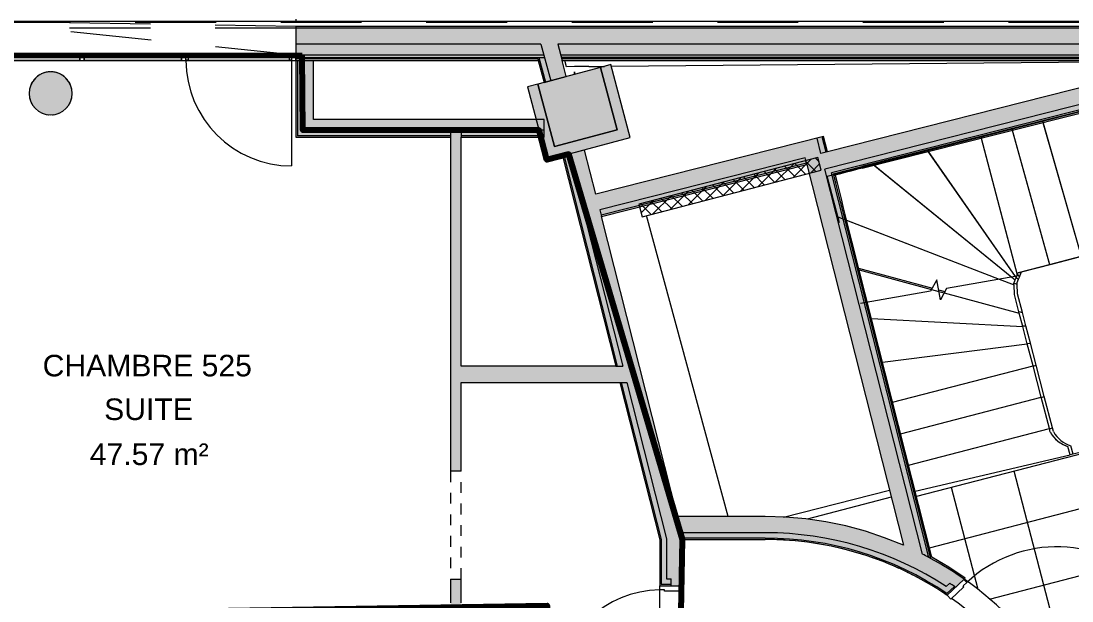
# Model space of a CAD drawing. Header units: metres. Extents: x -227.9 to -141.2, y 39.1 to 90.3.
# Drawn here: x -166.27 to -156.52, y 63.8 to 69.18 of the extents above; entities that cross this region are included whole.
import ezdxf

# ---------------------------------------------------------------- set-up
doc = ezdxf.new("R2010")
doc.units = ezdxf.units.M
doc.linetypes.add('JIS_02_0.7', pattern=[1.35, 0.75, -0.6])
doc.linetypes.add('Overhead', pattern=[0.003969, 0.002381, -0.001587])
for name, color, linetype, lineweight in [('A-AREA-IDEN', 7, 'Continuous', 9), ('A-DETL-GENF', 7, 'Continuous', 5), ('A-DETL-MEDM', 7, 'Continuous', 13), ('A-DOOR', 7, 'Continuous', 5), ('A-FLOR', 7, 'Continuous', 5), ('A-FLOR-PATT', 7, 'Continuous', 5), ('A-GLAZ-CURT', 7, 'Continuous', 5), ('A-GLAZ-CWMG', 7, 'Continuous', 5), ('A-ROOF', 7, 'Continuous', 5), ('A-WALL', 7, 'Continuous', 5), ('A-WALL-PATT', 7, 'Continuous', 13), ('I-WALL', 7, 'Continuous', 5), ('S-STRS', 7, 'Continuous', 5), ('S-STRS-MBND', 7, 'Overhead', 5)]:
    doc.layers.add(name, color=color, linetype=linetype, lineweight=lineweight)
for name, color, linetype, lineweight, true_color in [('A-DETL', 94, 'Continuous', 5, 0x00a600), ('A-DETL-MBND', 9, 'Continuous', 5, 0xc0c0c0), ('S-COLS', 8, 'Continuous', 9, 0x7f7f7f)]:
    doc.layers.add(name, color=color, linetype=linetype, lineweight=lineweight, true_color=true_color)
doc.layers.add('Chambre', color=40, linetype='Continuous')
doc.styles.add('Arial_1', font='arial.ttf', dxfattribs={"height": 0.2})

# ---------------------------------------------------------------- blocks, each defined once
blk = doc.blocks.new('Cast-In-Place Stair - Run_Internal_-1342432-MUC-LAG-PRO-PLA-ARC-TZN-N05-AG02H')
at = {"layer": 'A-DETL-MBND', "lineweight": 9}
for p, q in [((-223.0811, -357.2875), (-222.9554, -357.2548)), ((-223.0794, -357.2558), (-223.0811, -357.2875)), ((-222.9554, -357.2548), (-222.7835, -357.2101)), ((-222.9463, -357.221), (-222.9554, -357.2548)), ((-222.7835, -357.2101), (-222.6944, -357.2071)), ((-222.683, -357.1776), (-222.6944, -357.2071)), ((-222.6944, -357.2071), (-222.6796, -357.2066)), ((-222.6796, -357.2066), (-222.6481, -357.2188)), ((-222.6309, -357.1978), (-222.6481, -357.2188)), ((-222.6481, -357.2188), (-222.6287, -357.2264)), ((-222.6031, -357.2086), (-222.6287, -357.2264)), ((-222.6287, -357.2264), (-222.6019, -357.2368)), ((-222.5802, -357.2311), (-222.6019, -357.2368)), ((-222.6019, -357.2368), (-222.5778, -357.2461)), ((-222.5778, -357.2461), (-222.504, -357.5355)), ((-223.4538, -357.3536), (-223.4463, -357.3825)), ((-223.4463, -357.3825), (-223.2398, -357.3288)), ((-223.2436, -357.2987), (-223.2398, -357.3288)), ((-223.2398, -357.3288), (-223.0811, -357.2875)), ((-223.744, -357.4294), (-223.7367, -357.458)), ((-223.7367, -357.458), (-223.4463, -357.3825)), ((-224.0616, -357.5425), (-224.027, -357.5335)), ((-224.0343, -357.5051), (-224.027, -357.5335)), ((-224.027, -357.5335), (-223.7367, -357.458)), ((-222.5024, -357.535), (-222.504, -357.5355)), ((-222.504, -357.5355), (-222.4288, -357.8308)), ((-224.2698, -357.7256), (-224.1932, -357.7053)), ((-222.4268, -357.8302), (-222.4288, -357.8308)), ((-222.4288, -357.8308), (-222.3659, -358.0774)), ((-222.3636, -358.0768), (-222.3659, -358.0774)), ((-222.3659, -358.0774), (-222.2915, -358.3692)), ((-222.2889, -358.3686), (-222.2915, -358.3692)), ((-222.2915, -358.3692), (-222.2368, -358.5839))]:
    blk.add_line(p, q, dxfattribs=at)
blk.add_arc((-223.9174, -357.7936), 0.2896, 119.86745, 162.24417, dxfattribs=at)

msp = doc.modelspace()

# ---------------------------------------------------------------- hatches: boundary and pattern name
at = {"layer": 'A-WALL', "true_color": 0xaaaaaa}
for points in [[(-147.8926, 69.1108), (-147.8556, 69.1108), (-147.8556, 69.1258), (-163.7188, 69.1258), (-163.7188, 69.1108), (-149.5372, 69.1108)], [(-147.8926, 68.9608), (-147.8556, 68.9608), (-147.8556, 69.1108), (-163.7188, 69.1108), (-163.7188, 68.9608), (-154.8548, 68.9608), (-154.5913, 69.0275), (-154.5744, 68.9608), (-149.5372, 68.9608)]]:
    msp.add_hatch(color=253, dxfattribs=at).paths.add_polyline_path(points)
h = msp.add_hatch(color=253, dxfattribs=at)
h.paths.add_polyline_path([(-147.8556, 68.8608), (-147.8556, 68.9608), (-149.6808, 68.9608), (-149.6555, 68.8608), (-147.8926, 68.8608)])
h.paths.add_polyline_path([(-149.7586, 68.8608), (-149.7839, 68.9608), (-154.4197, 68.9608), (-154.3944, 68.8608), (-150.3594, 68.8608)])
h.paths.add_polyline_path([(-155.2496, 68.8608), (-154.8548, 68.9608), (-161.2913, 68.9608), (-161.2647, 68.8608), (-155.2931, 68.8608)])
h.paths.add_polyline_path([(-154.6007, 68.8608), (-154.5491, 68.8608), (-154.5545, 68.8821), (-154.603, 68.8699)])
h.paths.add_polyline_path([(-161.4199, 68.8608), (-161.4466, 68.9608), (-163.7188, 68.9608), (-163.7188, 68.8608), (-161.4603, 68.8608)])
h = msp.add_hatch(color=253, dxfattribs=at)
h.paths.add_polyline_path([(-147.8556, 68.8368), (-147.8556, 68.8608), (-149.6555, 68.8608), (-149.6494, 68.8368), (-147.8926, 68.8368)])
h.paths.add_polyline_path([(-150.3594, 68.8368), (-149.7525, 68.8368), (-149.7586, 68.8608), (-154.3944, 68.8608), (-154.3883, 68.8368), (-151.1817, 68.8368)])
h.paths.add_polyline_path([(-155.3443, 68.8368), (-155.2496, 68.8608), (-161.2647, 68.8608), (-161.2583, 68.8368), (-156.1154, 68.8368)])
h.paths.add_polyline_path([(-154.543, 68.8368), (-154.5491, 68.8608), (-154.6007, 68.8608), (-154.5946, 68.8368)])
h.paths.add_polyline_path([(-161.4603, 68.8368), (-161.4135, 68.8368), (-161.4199, 68.8608), (-163.7188, 68.8608), (-163.7188, 68.8368), (-161.4653, 68.8368)])
h = msp.add_hatch(color=253, dxfattribs=at)
h.paths.add_polyline_path([(-147.8556, 68.8238), (-147.8556, 68.8368), (-149.6494, 68.8368), (-149.6461, 68.8238), (-147.8926, 68.8238)])
h.paths.add_polyline_path([(-149.8142, 68.8238), (-149.8008, 68.8238), (-149.8041, 68.8368), (-154.3883, 68.8368), (-154.385, 68.8238), (-150.3594, 68.8238)])
h.paths.add_polyline_path([(-155.3956, 68.8238), (-155.3443, 68.8368), (-161.2583, 68.8368), (-161.2548, 68.8238), (-156.1154, 68.8238)])
h.paths.add_polyline_path([(-161.4752, 68.8238), (-161.4618, 68.8238), (-161.4653, 68.8368), (-163.7188, 68.8368), (-163.7188, 68.8238), (-161.8714, 68.8238)])
h = msp.add_hatch(color=253, dxfattribs=at)
h.paths.add_polyline_path([(-149.6428, 68.8108), (-147.8556, 68.8108), (-147.8556, 68.8238), (-149.6461, 68.8238)])
h.paths.add_polyline_path([(-150.3594, 68.8108), (-149.8109, 68.8108), (-149.8142, 68.8238), (-154.385, 68.8238), (-154.3817, 68.8108), (-151.1817, 68.8108)])
h.paths.add_polyline_path([(-156.4695, 68.8108), (-155.4469, 68.8108), (-155.3956, 68.8238), (-161.2548, 68.8238), (-161.2513, 68.8108), (-156.9377, 68.8108)])
h.paths.add_polyline_path([(-154.6325, 68.8108), (-154.6014, 68.8108), (-154.6033, 68.8182)])
h.paths.add_polyline_path([(-161.4718, 68.8108), (-161.4752, 68.8238), (-163.7188, 68.8238), (-163.7188, 68.8108), (-161.8714, 68.8108)])
at = {"layer": 'I-WALL', "true_color": 0xaaaaaa}
for points in [[(-158.8136, 67.8032), (-154.5545, 68.8821), (-154.5913, 69.0275), (-158.8505, 67.9486), (-158.8319, 67.8752)], [(-161.3564, 68.6225), (-161.2115, 68.6611), (-161.2913, 68.9608), (-161.4466, 68.9608), (-161.3715, 68.679)], [(-161.4173, 68.6063), (-161.4047, 68.6096), (-161.4618, 68.8238), (-161.4752, 68.8238), (-161.4366, 68.679)], [(-161.4047, 68.6096), (-161.3564, 68.6225), (-161.4135, 68.8368), (-161.4653, 68.8368), (-161.4232, 68.679)], [(-158.7529, 67.767), (-154.5907, 68.8214), (-154.603, 68.8699), (-158.7652, 67.8154)], [(-163.7058, 68.1122), (-163.7058, 68.8108), (-163.7188, 68.8108), (-163.7188, 68.1122)], [(-163.6558, 68.1622), (-163.6558, 68.8108), (-163.7058, 68.8108), (-163.7058, 68.1622)], [(-163.5558, 68.2622), (-163.5558, 68.8108), (-163.6558, 68.8108), (-163.6558, 68.2622)], [(-158.7371, 67.7576), (-154.6001, 68.8056), (-154.6014, 68.8108), (-154.6325, 68.8108), (-158.7403, 67.7702)], [(-158.4664, 67.8107), (-154.5964, 68.791), (-154.6001, 68.8056), (-158.4701, 67.8252)], [(-161.4173, 68.1622), (-161.4173, 68.2622), (-163.6558, 68.2622), (-163.6558, 68.1622), (-161.8714, 68.1622)], [(-160.9005, 67.4238), (-158.9946, 67.9066), (-159.0314, 68.052), (-160.9374, 67.5692)], [(-157.9087, 64.2309), (-158.886, 68.0889), (-159.0314, 68.052), (-158.0843, 64.3136), (-157.9959, 64.2736)], [(-160.2822, 64.3728), (-160.1325, 64.3924), (-161.0413, 67.9793), (-161.1867, 67.9425), (-160.423, 64.9283)], [(-160.8882, 67.3753), (-158.9823, 67.8581), (-158.9946, 67.9066), (-160.9005, 67.4238)], [(-160.885, 67.3627), (-158.9791, 67.8455), (-158.9823, 67.8581), (-160.8882, 67.3753)], [(-157.9778, 64.7602), (-157.9632, 64.7639), (-158.6255, 67.3781), (-158.64, 67.3744), (-158.0203, 64.9283)], [(-160.6499, 65.8238), (-160.6879, 65.9738), (-162.1855, 65.9738), (-162.1855, 65.8238), (-160.7015, 65.8238)], [(-157.8208, 64.2016), (-157.9632, 64.7639), (-157.9778, 64.7602), (-157.8387, 64.2113), (-157.8297, 64.2065)], [(-160.1417, 64.4288), (-159.3656, 64.4294), (-159.3656, 64.5788), (-160.1797, 64.5788)], [(-159.4046, 64.3788), (-159.3656, 64.3794), (-159.3656, 64.4288), (-160.1417, 64.4288), (-160.1322, 64.3915), (-160.1322, 64.3788)], [(-160.1322, 64.3658), (-159.3656, 64.3664), (-159.3656, 64.3788), (-160.1322, 64.3788)]]:
    msp.add_hatch(color=253, dxfattribs=at).paths.add_polyline_path(points)
h = msp.add_hatch(color=253, dxfattribs=at)
h.paths.add_polyline_path([(-162.1855, 68.1122), (-161.4173, 68.1122), (-161.4173, 68.1622), (-162.1855, 68.1622), (-162.1855, 68.1431)])
h.paths.add_polyline_path([(-162.2855, 68.1122), (-162.2855, 68.1622), (-163.7058, 68.1622), (-163.7058, 68.1122), (-162.6937, 68.1122)])
h = msp.add_hatch(color=253, dxfattribs=at)
h.paths.add_polyline_path([(-162.2855, 63.7035), (-162.1855, 63.7035), (-162.1855, 63.9995), (-162.2855, 63.9995), (-162.2855, 63.7535)])
h.paths.add_polyline_path([(-162.2855, 64.9995), (-162.1855, 64.9995), (-162.1855, 68.1622), (-162.2855, 68.1622), (-162.2855, 67.0715)])
h = msp.add_hatch(color=253, dxfattribs=at)
h.paths.add_polyline_path([(-162.1855, 68.0992), (-161.4173, 68.0992), (-161.4173, 68.1122), (-162.1855, 68.1122)])
h.paths.add_polyline_path([(-162.2855, 68.0992), (-162.2855, 68.1122), (-163.7188, 68.1122), (-163.7188, 68.0992), (-162.6937, 68.0992)])
h = msp.add_hatch(color=253, dxfattribs=at)
h.paths.add_polyline_path([(-157.8492, 64.1999), (-158.7652, 67.8154), (-158.8136, 67.8032), (-157.9087, 64.2309), (-157.8789, 64.2156)])
h.paths.add_polyline_path([(-158.8505, 67.9486), (-158.802, 67.9609), (-158.8375, 68.1011), (-158.886, 68.0889)])
h = msp.add_hatch(color=253, dxfattribs=at)
h.paths.add_polyline_path([(-157.8337, 64.1916), (-158.7403, 67.7702), (-158.7529, 67.767), (-157.8492, 64.1999), (-157.8415, 64.1958)])
h.paths.add_polyline_path([(-158.802, 67.9609), (-158.7894, 67.964), (-158.8249, 68.1043), (-158.8375, 68.1011)])
h = msp.add_hatch(color=253, dxfattribs=at)
h.paths.add_polyline_path([(-160.3452, 64.3649), (-160.3322, 64.3665), (-160.7015, 65.8238), (-160.7149, 65.8238), (-160.488, 64.9283)])
h.paths.add_polyline_path([(-160.7395, 65.9738), (-161.2352, 67.9302), (-161.2478, 67.927), (-160.7529, 65.9738)])
h = msp.add_hatch(color=253, dxfattribs=at)
h.paths.add_polyline_path([(-160.3322, 64.3665), (-160.2822, 64.3728), (-160.6499, 65.8238), (-160.7015, 65.8238), (-160.4746, 64.9283)])
h.paths.add_polyline_path([(-160.7395, 65.9738), (-160.6879, 65.9738), (-161.1867, 67.9425), (-161.2352, 67.9302), (-161.0176, 67.0715)])
h = msp.add_hatch(color=253, dxfattribs=at)
h.paths.add_polyline_path([(-156.6084, 62.704), (-156.6451, 62.8487), (-156.5288, 62.8782), (-156.5778, 62.9666), (-156.63, 63.0529), (-156.7086, 62.9787), (-156.6757, 62.9232), (-156.7082, 62.8925), (-156.6495, 62.785)])
h.paths.add_polyline_path([(-157.6009, 63.9241), (-157.5217, 63.9988), (-157.675, 64.0997), (-157.8492, 64.1999), (-157.9087, 64.2309), (-157.9959, 64.2736), (-158.0843, 64.3136), (-158.2591, 64.3835), (-158.4377, 64.443), (-158.6195, 64.4919), (-158.8038, 64.5302), (-158.99, 64.5575), (-159.1775, 64.574), (-159.3657, 64.5788), (-159.3656, 64.4294), (-159.1684, 64.4231), (-158.9719, 64.4042), (-158.7772, 64.3727), (-158.5823, 64.3279), (-158.3957, 64.2723), (-158.2106, 64.2039), (-158.0303, 64.1238), (-157.8555, 64.0322), (-157.687, 63.9295), (-157.6544, 63.9602), (-157.6064, 63.9279)])
h = msp.add_hatch(color=253, dxfattribs=at)
h.paths.add_polyline_path([(-160.3322, 62.6969), (-160.3322, 62.9252), (-160.2387, 62.9252), (-160.2387, 62.9382), (-160.3452, 62.9382), (-160.3452, 62.698), (-160.3387, 62.6975)])
h.paths.add_polyline_path([(-160.2387, 63.9382), (-160.2387, 63.9512), (-160.3322, 63.9512), (-160.3322, 64.3665), (-160.3452, 64.3649), (-160.3452, 63.9382), (-160.3014, 63.9382)])
h = msp.add_hatch(color=253, dxfattribs=at)
h.paths.add_polyline_path([(-160.2822, 62.692), (-160.2822, 62.8752), (-160.2387, 62.8752), (-160.2387, 62.9252), (-160.3322, 62.9252), (-160.3322, 62.6969), (-160.3072, 62.6946)])
h.paths.add_polyline_path([(-160.3322, 63.9512), (-160.2387, 63.9512), (-160.2387, 64.0012), (-160.2822, 64.0012), (-160.2822, 64.3728), (-160.3322, 64.3665)])
h = msp.add_hatch(color=253, dxfattribs=at)
h.paths.add_polyline_path([(-160.1322, 62.6711), (-160.1322, 62.9382), (-160.2387, 62.9382), (-160.2387, 62.8752), (-160.2822, 62.8752), (-160.2822, 62.692), (-160.2268, 62.6853), (-160.1385, 62.6721), (-160.1354, 62.6716)])
h.paths.add_polyline_path([(-160.2387, 63.9382), (-160.1322, 63.9382), (-160.1322, 64.3915), (-160.2822, 64.3728), (-160.2822, 64.0012), (-160.2387, 64.0012), (-160.2387, 63.9512)])
h = msp.add_hatch(color=253, dxfattribs=at)
h.paths.add_polyline_path([(-156.5259, 62.3781), (-156.6084, 62.704), (-156.6567, 62.7991), (-156.7082, 62.8925), (-156.6757, 62.9232), (-156.7017, 62.9673), (-156.7714, 62.9016), (-156.6784, 62.7324), (-156.5965, 62.5577), (-156.5266, 62.3799)])
h.paths.add_polyline_path([(-157.6815, 63.8659), (-157.6119, 63.9316), (-157.6544, 63.9602), (-157.687, 63.9295), (-157.8555, 64.0322), (-158.032, 64.1245), (-158.2106, 64.2039), (-158.3957, 64.2723), (-158.5848, 64.3286), (-158.7772, 64.3727), (-158.9719, 64.4042), (-159.1684, 64.4231), (-159.3656, 64.4288), (-159.3656, 64.3794), (-159.187, 64.3742), (-158.9934, 64.3561), (-158.8324, 64.3321), (-158.6575, 64.2954), (-158.4852, 64.2484), (-158.3159, 64.1912), (-158.1504, 64.1242), (-157.9891, 64.0474), (-157.8326, 63.9612), (-157.76, 63.9154)])
h = msp.add_hatch(color=253, dxfattribs=at)
h.paths.add_polyline_path([(-156.4681, 62.1501), (-156.5266, 62.3799), (-156.5965, 62.5577), (-156.6784, 62.7324), (-156.7714, 62.9016), (-156.7017, 62.9673), (-156.7086, 62.9787), (-156.7879, 62.9039), (-156.7076, 62.7606), (-156.6353, 62.6131), (-156.5711, 62.4619), (-156.5153, 62.3074), (-156.4979, 62.2492)])
h.paths.add_polyline_path([(-157.6802, 63.8493), (-157.6009, 63.9241), (-157.6119, 63.9316), (-157.6815, 63.8659), (-157.8326, 63.9612), (-157.9891, 64.0474), (-158.1513, 64.1245), (-158.3159, 64.1912), (-158.4852, 64.2484), (-158.6575, 64.2954), (-158.8324, 64.3321), (-159.0091, 64.3584), (-159.187, 64.3742), (-159.3656, 64.3788), (-159.3656, 64.3664), (-159.1867, 64.3611), (-158.9934, 64.343), (-158.8316, 64.3188), (-158.6566, 64.2818), (-158.484, 64.2344), (-158.3146, 64.1769), (-158.149, 64.1093), (-157.9876, 64.032), (-157.8312, 63.9453), (-157.6917, 63.8566)])
h = msp.add_hatch(color=253, dxfattribs=at)
h.paths.add_polyline_path([(-156.5288, 62.8782), (-156.5139, 62.882), (-156.5266, 62.9053), (-156.5685, 62.9805), (-156.6183, 63.0639), (-156.6292, 63.0529), (-156.5778, 62.9666)])
h.paths.add_polyline_path([(-157.5217, 63.9988), (-157.5106, 64.0093), (-157.663, 64.1099), (-157.8387, 64.2113), (-157.8337, 64.1916), (-157.675, 64.0997)])
at = {"layer": 'S-COLS', "lineweight": 5, "true_color": 0x808080}
for points in [[(-161.3907, 67.8889), (-160.6177, 68.0949), (-160.7979, 68.7713), (-160.8946, 68.7456), (-160.74, 68.1658), (-161.3198, 68.0113), (-161.4743, 68.5911), (-161.571, 68.5653), (-161.4584, 68.1431)], [(-161.3198, 68.0113), (-160.74, 68.1658), (-160.8946, 68.7456), (-161.4743, 68.5911), (-161.3549, 68.1431)], [(-165.9941, 68.3045), (-165.9463, 68.3104), (-165.9012, 68.3275), (-165.8615, 68.3548), (-165.8295, 68.3909), (-165.8071, 68.4336), (-165.7956, 68.4804), (-165.7956, 68.5287), (-165.8071, 68.5755), (-165.8295, 68.6182), (-165.8615, 68.6542), (-165.9012, 68.6816), (-165.9463, 68.6987), (-165.9941, 68.7045), (-166.042, 68.6987), (-166.091, 68.679), (-166.1268, 68.6542), (-166.1587, 68.6182), (-166.1811, 68.5755), (-166.1927, 68.5287), (-166.1927, 68.4804), (-166.1811, 68.4336), (-166.1587, 68.3909), (-166.1268, 68.3548), (-166.0871, 68.3275), (-166.042, 68.3104)]]:
    msp.add_hatch(color=8, dxfattribs=at).paths.add_polyline_path(points)

# ---------------------------------------------------------------- linework, layer by layer
at = {"layer": 'A-DETL', "color": 7, "linetype": 'JIS_02_0.7'}
for p, q in [((-150.96, 69.1608), (-166.7695, 69.1608)), ((-163.7188, 69.1108), (-166.7691, 69.1108))]:
    msp.add_line(p, q, dxfattribs=at)
at = {"layer": 'A-DETL-GENF', "linetype": 'Overhead'}
for p, q in [((-162.2855, 64.9995), (-162.2855, 63.9995)), ((-162.1855, 63.9995), (-162.1855, 64.9995))]:
    msp.add_line(p, q, dxfattribs=at)
at = {"layer": 'A-DETL-MBND'}
for p, q in [((-163.7188, 69.1938), (-163.7188, 69.1759)), ((-159.1981, 64.5745), (-158.2136, 64.8239))]:
    msp.add_line(p, q, dxfattribs=at)
at = {"layer": 'A-DETL-MBND', "lineweight": 9}
for p, q in [((-161.0035, 68.7539), (-161.1352, 68.7527)), ((-161.0035, 68.7539), (-160.858, 68.7553)), ((-160.7938, 68.756), (-155.4618, 68.807)), ((-161.1348, 68.7049), (-161.1346, 68.6816)), ((-161.1346, 68.6816), (-161.1348, 68.7049))]:
    msp.add_line(p, q, dxfattribs=at)
for start, end in [(40.14593, 45.47317), (23.66876, 32.1478), (10.54448, 15.75443), (345.24056, 348.75364), (357.89129, 2.56708)]:
    msp.add_arc((-165.9941, 68.5045), 0.2, start, end, dxfattribs=at)
at = {"layer": 'A-DETL-MEDM'}
for p, q in [((-162.1855, 64.9995), (-162.2855, 64.9995)), ((-162.2855, 63.9995), (-162.1855, 63.9995))]:
    msp.add_line(p, q, dxfattribs=at)
at = {"layer": 'A-DOOR', "color": 9, "lineweight": 9, "true_color": 0xc0c0c0}
for p, q in [((-164.739, 68.852), (-164.719, 68.852)), ((-164.739, 68.812), (-164.739, 68.852)), ((-164.719, 68.852), (-164.719, 68.812)), ((-163.7788, 68.852), (-163.7588, 68.852)), ((-163.7788, 68.812), (-163.7788, 68.852)), ((-163.7588, 68.852), (-163.7588, 68.812)), ((-164.719, 68.812), (-164.739, 68.812)), ((-163.7588, 68.812), (-163.7788, 68.812))]:
    msp.add_line(p, q, dxfattribs=at)
at = {"layer": 'A-DOOR', "color": 9, "true_color": 0xc0c0c0}
for p, q in [((-163.7788, 68.852), (-164.719, 68.852)), ((-164.719, 68.812), (-163.7788, 68.812)), ((-157.5253, 63.9955), (-157.6802, 63.8493)), ((-157.5297, 63.9363), (-157.4978, 63.9664)), ((-157.4978, 63.9664), (-157.5253, 63.9955)), ((-160.3452, 63.8982), (-160.3452, 63.9382)), ((-160.3452, 63.9382), (-160.1322, 63.9382)), ((-160.3014, 63.8982), (-160.3452, 63.8982)), ((-160.3014, 63.8882), (-160.3014, 63.8982)), ((-160.1322, 63.8882), (-160.3014, 63.8882)), ((-160.1322, 63.9382), (-160.1322, 63.8882)), ((-157.6802, 63.8493), (-157.6458, 63.8129)), ((-157.6458, 63.8129), (-157.5228, 63.929)), ((-157.5228, 63.929), (-157.5297, 63.9363))]:
    msp.add_line(p, q, dxfattribs=at)
at = {"layer": 'A-DOOR'}
msp.add_line((-163.7588, 68.812), (-163.7588, 67.8319), dxfattribs=at)
for centre, radius, start, end in [((-163.7588, 68.812), 0.9802, 180, 270), ((-156.6604, 63.0792), 1.22, 43.34378, 133.34378), ((-160.3452, 62.9782), 0.92, 90, 180)]:
    msp.add_arc(centre, radius, start, end, dxfattribs=at)
at = {"layer": 'A-FLOR', "lineweight": 9}
for p, q in [((-164.743, 68.8108), (-163.7548, 68.8108)), ((-163.7228, 68.8108), (-163.7188, 68.8108)), ((-161.2095, 68.752), (-161.2247, 68.8108)), ((-161.1352, 68.7527), (-161.2095, 68.752)), ((-159.7112, 64.5788), (-160.4689, 67.3712)), ((-155.8342, 65.3177), (-156.5384, 65.1521)), ((-158.1972, 64.7591), (-158.9783, 64.5558))]:
    msp.add_line(p, q, dxfattribs=at)
at = {"layer": 'A-FLOR'}
msp.add_line((-153.8619, 65.8306), (-157.9632, 64.764), dxfattribs=at)
for centre, radius, start, end in [((-165.9941, 68.5053), 0.2, 133.73252, 143.19056), ((-165.9941, 68.5053), 0.2, 119.58386, 129.64691), ((-165.9941, 68.5053), 0.2, 105.52571, 116.01275), ((-165.9941, 68.5053), 0.2, 91.57039, 102.27577), ((-165.9941, 68.5053), 0.2, 77.72423, 88.42961), ((-165.9941, 68.5053), 0.2, 63.98725, 74.47429), ((-165.9941, 68.5053), 0.2, 50.35309, 60.41614), ((-165.9941, 68.5053), 0.2, 36.80944, 46.26748), ((-165.9941, 68.5053), 0.2, 162.22679, 170.0809), ((-165.9941, 68.5053), 0.2, 147.9541, 156.66128), ((-165.9941, 68.5053), 0.2, 23.33872, 32.0459), ((-165.9941, 68.5053), 0.2, 9.9191, 17.77321), ((-165.9941, 68.5053), 0.2, 176.5258, 180), ((-165.9941, 68.5053), 0.2, 180, 183.4742), ((-165.9941, 68.5053), 0.2, 190.8248, 196.8675), ((-165.9941, 68.5053), 0.2, 343.1325, 349.1752), ((-165.9941, 68.5053), 0.2, 0, 3.4742), ((-165.9941, 68.5053), 0.2, 356.5258, 0), ((-165.9941, 68.5053), 0.2, 205.09749, 210.28712), ((-165.9941, 68.5053), 0.2, 219.31907, 223.75785), ((-165.9941, 68.5053), 0.2, 233.46773, 237.3015), ((-165.9941, 68.5053), 0.2, 302.6985, 306.53227), ((-165.9941, 68.5053), 0.2, 316.24215, 320.68093), ((-165.9941, 68.5053), 0.2, 329.71288, 334.90251), ((-165.9941, 68.5053), 0.2, 247.52588, 250.93566), ((-165.9941, 68.5053), 0.2, 261.48121, 264.67264), ((-165.9941, 68.5053), 0.2, 275.32736, 278.51879), ((-165.9941, 68.5053), 0.2, 289.06434, 292.47412), ((-159.3639, 61.3664), 3, 86.52261, 89.49743), ((-159.3639, 61.3664), 3, 83.02985, 85.28907), ((-159.3639, 61.3664), 3, 79.53691, 81.60991), ((-159.3639, 61.3664), 3, 76.04376, 78.03215), ((-159.3639, 61.3664), 3, 72.55037, 74.49122), ((-159.3639, 61.3664), 3, 69.0567, 70.96777), ((-159.3639, 61.3664), 3, 65.5627, 67.45398), ((-159.3639, 61.3664), 3, 62.0683, 63.94611), ((-159.3639, 61.3664), 3, 58.57343, 60.44211), ((-159.3639, 61.3664), 3.213, 33.12075, 55.01908), ((-159.3639, 61.3664), 3, 55.73796, 56.94078), ((-159.3639, 61.3664), 3, 31.80166, 54.8838)]:
    msp.add_arc(centre, radius, start, end, dxfattribs=at)
at = {"layer": 'A-FLOR-PATT', "color": 7, "linetype": 'Continuous', "true_color": 0xffffff}
for p, q in [((-157.8429, 64.2891), (-153.7422, 65.3556)), ((-156.589, 63.2016), (-157.0567, 64.9997)), ((-157.391, 63.9013), (-157.6373, 64.8486)), ((-157.2849, 63.8143), (-153.5946, 64.774))]:
    msp.add_line(p, q, dxfattribs=at)
at = {"layer": 'A-GLAZ-CURT', "lineweight": 9}
for p, q in [((-165.7237, 68.842), (-166.6284, 68.842)), ((-165.7237, 68.812), (-165.7237, 68.842)), ((-164.779, 68.842), (-165.6837, 68.842)), ((-165.6837, 68.842), (-165.6837, 68.812)), ((-164.779, 68.812), (-164.779, 68.842)), ((-166.6284, 68.812), (-165.7237, 68.812)), ((-165.6837, 68.812), (-164.779, 68.812))]:
    msp.add_line(p, q, dxfattribs=at)
at = {"layer": 'A-GLAZ-CWMG'}
for p, q in [((-166.176, 68.8608), (-166.6324, 68.8608)), ((-166.6324, 68.8608), (-166.176, 68.8608)), ((-166.6284, 68.8568), (-166.176, 68.8568)), ((-165.7197, 68.8608), (-166.1761, 68.8608)), ((-166.1761, 68.8608), (-165.7197, 68.8608)), ((-166.1761, 68.8568), (-165.7237, 68.8568)), ((-165.2313, 68.8608), (-165.6877, 68.8608)), ((-165.6877, 68.8608), (-165.2313, 68.8608)), ((-165.6837, 68.8568), (-165.2313, 68.8568)), ((-164.775, 68.8608), (-165.2313, 68.8608)), ((-165.2313, 68.8608), (-164.775, 68.8608)), ((-165.2313, 68.8568), (-164.779, 68.8568)), ((-166.6324, 68.8108), (-166.176, 68.8108)), ((-166.6324, 68.8108), (-166.176, 68.8108)), ((-166.1761, 68.8108), (-165.7197, 68.8108)), ((-166.1761, 68.8108), (-165.7197, 68.8108)), ((-165.6877, 68.8108), (-165.2313, 68.8108)), ((-165.6877, 68.8108), (-165.2313, 68.8108)), ((-165.2313, 68.8108), (-164.775, 68.8108)), ((-165.2313, 68.8108), (-164.775, 68.8108))]:
    msp.add_line(p, q, dxfattribs=at)
at = {"layer": 'A-GLAZ-CWMG', "lineweight": 13, "extrusion": (0, 0, -1)}
for p, q in [((-165.7237, 68.8568), (-165.7237, 68.8148)), ((-165.6877, 68.8608), (-165.7197, 68.8608)), ((-165.6837, 68.8148), (-165.6837, 68.8568)), ((-164.779, 68.8568), (-164.779, 68.8148)), ((-164.743, 68.8608), (-164.775, 68.8608)), ((-164.739, 68.852), (-164.739, 68.8568)), ((-165.7197, 68.8108), (-165.6877, 68.8108)), ((-164.775, 68.8108), (-164.743, 68.8108))]:
    msp.add_line(p, q, dxfattribs=at)
at = {"layer": 'A-GLAZ-CWMG', "lineweight": 13}
for p, q in [((-163.7588, 68.8568), (-163.7588, 68.852)), ((-163.7228, 68.8608), (-163.7548, 68.8608)), ((-163.7188, 68.8148), (-163.7188, 68.8568)), ((-163.7548, 68.8108), (-163.7228, 68.8108))]:
    msp.add_line(p, q, dxfattribs=at)
at = {"layer": 'A-GLAZ-CWMG', "lineweight": 13, "extrusion": (0, 0, -1)}
for centre, start, end in [((165.7197, 68.8568), 360, 90), ((165.6877, 68.8568), 90, 180), ((164.775, 68.8568), 360, 90), ((164.743, 68.8568), 90, 180), ((165.7197, 68.8148), 270, 0), ((165.6877, 68.8148), 180, 270), ((164.775, 68.8148), 270, 0), ((164.743, 68.8148), 180, 270)]:
    msp.add_arc(centre, 0.004, start, end, dxfattribs=at)
at = {"layer": 'A-GLAZ-CWMG', "lineweight": 13}
for centre, start, end in [((-163.7548, 68.8568), 90, 180), ((-163.7228, 68.8568), 0, 90), ((-163.7548, 68.8148), 180, 270), ((-163.7228, 68.8148), 270, 0)]:
    msp.add_arc(centre, 0.004, start, end, dxfattribs=at)
at = {"layer": 'A-ROOF', "color": 9, "linetype": 'JIS_02_0.7', "true_color": 0xc0c0c0}
for p in [(-163.7188, 68.8608), (-163.7188, 69.1258)]:
    msp.add_line(p, (-166.7871, 69.1759), dxfattribs=at)
at = {"layer": 'A-ROOF'}
for p, q in [((-166.7871, 69.1759), (-150.964, 69.1759)), ((-163.7188, 68.8608), (-166.8191, 68.8608))]:
    msp.add_line(p, q, dxfattribs=at)
at = {"layer": 'A-WALL', "lineweight": 13}
for p, q in [((-147.8556, 69.1258), (-163.7188, 69.1258)), ((-163.7188, 69.1258), (-163.7188, 68.8108)), ((-163.7188, 68.8108), (-161.4718, 68.8108)), ((-161.2513, 68.8108), (-155.4469, 68.8108))]:
    msp.add_line(p, q, dxfattribs=at)
at = {"layer": 'A-WALL'}
for p, q in [((-147.8556, 69.1108), (-163.7188, 69.1108)), ((-161.4466, 68.9608), (-163.7188, 68.9608)), ((-161.4466, 68.9608), (-161.3564, 68.6225)), ((-154.8548, 68.9608), (-161.2913, 68.9608)), ((-161.2913, 68.9608), (-161.2513, 68.8108)), ((-161.4199, 68.8608), (-163.7188, 68.8608)), ((-163.7188, 68.8368), (-161.4135, 68.8368)), ((-161.4752, 68.8238), (-163.7188, 68.8238)), ((-161.4752, 68.8238), (-161.4718, 68.8108)), ((-161.4653, 68.8368), (-161.4047, 68.6096)), ((-155.2496, 68.8608), (-161.2647, 68.8608)), ((-155.3443, 68.8368), (-161.2583, 68.8368)), ((-155.3956, 68.8238), (-161.2548, 68.8238)), ((-154.5545, 68.8821), (-158.8136, 67.8032)), ((-154.5907, 68.8214), (-158.7529, 67.767)), ((-163.7058, 68.8108), (-163.7058, 68.1122)), ((-163.6558, 68.8108), (-163.6558, 68.1622)), ((-162.2855, 68.1622), (-163.6558, 68.1622)), ((-162.2855, 68.1622), (-162.2855, 68.0992)), ((-161.4173, 68.1622), (-162.1855, 68.1622)), ((-162.1855, 68.1622), (-162.1855, 68.0992)), ((-162.2855, 68.1122), (-163.7058, 68.1122)), ((-161.4173, 68.1122), (-162.1855, 68.1122)), ((-158.8505, 67.9486), (-158.886, 68.0889)), ((-158.802, 67.9609), (-158.8375, 68.1011)), ((-158.7894, 67.964), (-158.8505, 67.9486)), ((-161.2352, 67.9302), (-160.7395, 65.9738)), ((-161.1867, 67.9425), (-160.6879, 65.9738)), ((-158.9946, 67.9066), (-160.9005, 67.4238)), ((-158.9823, 67.8581), (-160.8882, 67.3753)), ((-158.9791, 67.8455), (-158.9946, 67.9066)), ((-157.9087, 64.2309), (-158.8136, 67.8032)), ((-157.8492, 64.1999), (-158.7529, 67.767)), ((-160.9005, 67.4238), (-160.885, 67.3627)), ((-160.7529, 65.9738), (-160.6879, 65.9738)), ((-160.7149, 65.8238), (-160.6499, 65.8238)), ((-160.7015, 65.8238), (-160.3322, 64.3665)), ((-160.6499, 65.8238), (-160.2822, 64.3728)), ((-160.3322, 64.3665), (-160.3322, 63.9512)), ((-160.2822, 64.3728), (-160.2822, 64.0012)), ((-159.3656, 64.4288), (-160.1417, 64.4288)), ((-160.1417, 64.4288), (-160.1322, 64.3915)), ((-160.1322, 64.3658), (-160.1322, 64.3915)), ((-159.3656, 64.3788), (-160.1322, 64.3788)), ((-159.3656, 64.4288), (-159.3656, 64.4294)), ((-159.3656, 64.4294), (-159.3656, 64.4288)), ((-159.3656, 64.3788), (-159.3656, 64.3794)), ((-159.3656, 64.3794), (-159.3656, 64.3788)), ((-160.3322, 63.9512), (-160.2387, 63.9512)), ((-160.2822, 64.0012), (-160.2387, 64.0012)), ((-160.2387, 63.9382), (-160.2387, 64.0012)), ((-157.687, 63.9295), (-157.6544, 63.9602)), ((-157.6815, 63.8659), (-157.6119, 63.9316))]:
    msp.add_line(p, q, dxfattribs=at)
at = {"layer": 'A-WALL', "color": 8, "lineweight": 15, "true_color": 0x7f7f7f}
for p, q in [((-158.877, 67.9095), (-160.5378, 67.4772)), ((-158.8468, 67.7933), (-158.877, 67.9095)), ((-160.5076, 67.3611), (-158.8468, 67.7933)), ((-160.5378, 67.4772), (-160.5076, 67.3611))]:
    msp.add_line(p, q, dxfattribs=at)
at = {"layer": 'A-WALL'}
for centre, radius, start, end in [((-159.3639, 61.3664), 3.063, 56.80447, 90.03107), ((-159.3639, 61.3664), 3.013, 56.05554, 90.03107), ((-159.3639, 61.3664), 3.213, 61.87291, 63.06796), ((-159.3639, 61.3664), 3.213, 61.55848, 61.87291), ((-159.3639, 61.3664), 3.2129, 55.01541, 61.55877), ((-159.3639, 61.3664), 3.213, 55.01545, 61.55848), ((-159.379, 61.344), 3.1335, 55.67093, 56.60848), ((-159.4507, 61.24), 3.2598, 55.42728, 55.66106)]:
    msp.add_arc(centre, radius, start, end, dxfattribs=at)
at = {"layer": 'A-WALL-PATT', "linetype": 'Continuous', "lineweight": 9}
for p, q in [((-159.2698, 67.6832), (-159.1021, 67.8509)), ((-159.1072, 67.7255), (-158.9396, 67.8932)), ((-158.9932, 67.7552), (-159.0916, 67.8536)), ((-158.8978, 67.78), (-158.9962, 67.8784)), ((-158.9447, 67.7678), (-158.8618, 67.8508)), ((-158.8665, 67.8689), (-158.9008, 67.9033)), ((-159.5948, 67.5987), (-159.4271, 67.7663)), ((-159.3747, 67.6559), (-159.4731, 67.7543)), ((-159.4323, 67.6409), (-159.2646, 67.8086)), ((-159.2794, 67.6807), (-159.3777, 67.7791)), ((-159.184, 67.7056), (-159.2824, 67.804)), ((-159.0886, 67.7304), (-159.187, 67.8288)), ((-159.9198, 67.5141), (-159.7521, 67.6817)), ((-159.7563, 67.5566), (-159.8547, 67.655)), ((-159.6609, 67.5814), (-159.7593, 67.6798)), ((-159.7573, 67.5564), (-159.5896, 67.724)), ((-159.5655, 67.6063), (-159.6639, 67.7047)), ((-159.4701, 67.6311), (-159.5685, 67.7295)), ((-160.4073, 67.3872), (-160.2396, 67.5548)), ((-160.2448, 67.4295), (-160.0771, 67.5971)), ((-160.1378, 67.4573), (-160.2362, 67.5557)), ((-160.0424, 67.4821), (-160.1408, 67.5805)), ((-160.0823, 67.4718), (-159.9146, 67.6394)), ((-159.947, 67.507), (-160.0454, 67.6054)), ((-159.8517, 67.5318), (-159.95, 67.6302)), ((-160.4239, 67.3828), (-160.5223, 67.4812)), ((-160.5171, 67.3976), (-160.4021, 67.5125)), ((-160.3286, 67.4077), (-160.427, 67.5061)), ((-160.2332, 67.4325), (-160.3316, 67.5309))]:
    msp.add_line(p, q, dxfattribs=at)
at = {"layer": 'Chambre', "lineweight": 120}
msp.add_lwpolyline([(-163.6616, 68.8519), (-166.6779, 68.8559), (-167.212, 68.8), (-167.7273, 68.4619), (-168.0044, 68.0458), (-168.1191, 67.4836), (-168.1151, 63.6316), (-168.1834, 62.8538), (-168.449, 62.1341), (-168.6898, 61.6404), (-168.9061, 61.2645), (-168.9144, 58.7603), (-166.1151, 58.7603), (-166.1151, 63.6795), (-161.3891, 63.7535), (-161.3891, 62.7059), (-160.1657, 62.6906), (-160.1322, 64.3658), (-161.1867, 67.9425), (-161.3907, 67.8889), (-161.4635, 68.1622), (-163.6558, 68.1622), (-163.6616, 68.8519)], dxfattribs=at)
at = {"layer": 'I-WALL', "lineweight": 13}
for p, q in [((-163.7188, 68.8108), (-163.7188, 68.0992)), ((-163.5558, 68.2622), (-163.5558, 68.8108)), ((-161.4718, 68.8108), (-161.4173, 68.6063)), ((-161.2115, 68.6611), (-161.2513, 68.8108)), ((-155.4469, 68.8108), (-158.7894, 67.964)), ((-154.6001, 68.8056), (-158.4701, 67.8252)), ((-158.4701, 67.8252), (-154.6001, 68.8056)), ((-158.4664, 67.8107), (-154.611, 68.7874)), ((-161.4173, 68.6063), (-161.2115, 68.6611)), ((-161.4173, 68.2622), (-163.5558, 68.2622)), ((-161.4173, 68.0992), (-161.4173, 68.2622)), ((-163.7188, 68.0992), (-162.2855, 68.0992)), ((-162.2855, 68.0992), (-162.2855, 64.9995)), ((-162.1855, 68.0992), (-161.4173, 68.0992)), ((-162.1855, 65.9738), (-162.1855, 68.0992)), ((-158.8249, 68.1043), (-160.9374, 67.5692)), ((-158.7894, 67.964), (-158.8249, 68.1043)), ((-161.0413, 67.9793), (-161.2478, 67.927)), ((-160.9374, 67.5692), (-161.0413, 67.9793)), ((-161.2478, 67.927), (-160.7529, 65.9738)), ((-160.885, 67.3627), (-158.9791, 67.8455)), ((-158.9791, 67.8455), (-158.0843, 64.3136)), ((-158.7371, 67.7576), (-158.4701, 67.8252)), ((-158.7371, 67.7576), (-157.8337, 64.1916)), ((-158.4701, 67.8252), (-158.4664, 67.8107)), ((-160.1797, 64.5788), (-160.885, 67.3627)), ((-158.6255, 67.3781), (-158.64, 67.3744)), ((-157.8208, 64.2016), (-158.6255, 67.3781)), ((-160.7529, 65.9738), (-162.1855, 65.9738)), ((-162.1855, 64.9995), (-162.1855, 65.8238)), ((-162.1855, 65.8238), (-160.7149, 65.8238)), ((-160.7149, 65.8238), (-160.3452, 64.3649)), ((-159.3656, 64.5788), (-160.1797, 64.5788)), ((-159.3657, 64.5794), (-159.3657, 64.5788)), ((-159.1775, 64.574), (-159.3657, 64.5794)), ((-158.99, 64.5575), (-159.1775, 64.574)), ((-158.8038, 64.5302), (-158.99, 64.5575)), ((-158.6195, 64.4919), (-158.8038, 64.5302)), ((-158.4377, 64.443), (-158.6195, 64.4919)), ((-158.2591, 64.3835), (-158.4377, 64.443)), ((-160.3452, 64.3649), (-160.3452, 63.9382)), ((-160.1322, 63.9382), (-160.1322, 64.3658)), ((-160.1322, 64.3658), (-159.3656, 64.3658)), ((-159.3656, 64.3658), (-159.3656, 64.3664)), ((-158.0843, 64.3136), (-158.2591, 64.3835)), ((-157.663, 64.1099), (-157.8208, 64.2016)), ((-157.5106, 64.0093), (-157.663, 64.1099)), ((-162.2855, 63.9995), (-162.2855, 63.7795)), ((-162.1855, 63.7795), (-162.1855, 63.9995)), ((-157.5253, 63.9955), (-157.5106, 64.0093))]:
    msp.add_line(p, q, dxfattribs=at)
at = {"layer": 'I-WALL'}
for p, q in [((-158.6798, 67.7566), (-158.7188, 67.7467)), ((-158.6263, 67.7701), (-158.6798, 67.7566)), ((-158.5729, 67.7837), (-158.6263, 67.7701)), ((-158.5196, 67.7972), (-158.5729, 67.7837)), ((-158.4664, 67.8107), (-158.5196, 67.7972)), ((-158.7189, 67.7467), (-158.7334, 67.743)), ((-158.7189, 67.7467), (-158.7003, 67.6736)), ((-158.7003, 67.6736), (-158.6818, 67.6006)), ((-158.6818, 67.6006), (-158.6634, 67.5278)), ((-158.6634, 67.5278), (-158.645, 67.4551)), ((-158.645, 67.4551), (-158.6266, 67.3825)), ((-158.6266, 67.3825), (-158.6255, 67.3781)), ((-160.3452, 63.0182), (-160.3452, 63.8982)), ((-160.1322, 63.8882), (-160.1322, 62.9882))]:
    msp.add_line(p, q, dxfattribs=at)
at = {"layer": 'I-WALL', "lineweight": 13}
msp.add_arc((-159.3639, 61.3664), 3, 55.8571, 90.03107, dxfattribs=at)
at = {"layer": 'I-WALL'}
for radius, start, end in [(3.213, 33.12093, 55.01545), (3, 31.80252, 54.88503)]:
    msp.add_arc((-159.3639, 61.3664), radius, start, end, dxfattribs=at)
at = {"layer": 'S-COLS', "lineweight": 15}
msp.add_line((-160.8946, 68.7456), (-161.4743, 68.5911), dxfattribs=at)
at = {"layer": 'S-COLS', "color": 7}
for p, q in [((-160.7979, 68.7713), (-160.8946, 68.7456)), ((-160.8946, 68.7456), (-160.74, 68.1658)), ((-160.6177, 68.0949), (-160.7979, 68.7713)), ((-161.4743, 68.5911), (-161.571, 68.5653)), ((-161.571, 68.5653), (-161.3907, 67.8889)), ((-161.3198, 68.0113), (-161.4743, 68.5911)), ((-160.74, 68.1658), (-161.3198, 68.0113)), ((-161.3907, 67.8889), (-160.6177, 68.0949))]:
    msp.add_line(p, q, dxfattribs=at)
at = {"layer": 'S-COLS', "lineweight": 18}
for p, q in [((-160.74, 68.1658), (-160.8946, 68.7456)), ((-161.4743, 68.5911), (-161.3198, 68.0113)), ((-161.3198, 68.0113), (-160.74, 68.1658))]:
    msp.add_line(p, q, dxfattribs=at)
at = {"layer": 'S-COLS', "color": 7}
for start, end in [(90, 270), (270, 90)]:
    msp.add_arc((-165.9941, 68.5045), 0.2, start, end, dxfattribs=at)
at = {"layer": 'S-STRS', "color": 8, "lineweight": 18, "true_color": 0x7f7f7f}
for p, q in [((-156.7901, 68.2353), (-156.4353, 66.9942)), ((-156.7901, 68.2353), (-156.4353, 66.9942)), ((-157.0754, 68.163), (-156.7306, 66.9186)), ((-157.0754, 68.163), (-156.7306, 66.9186)), ((-157.3628, 68.0902), (-157.0292, 66.8204)), ((-157.3628, 68.0902), (-157.0292, 66.8204)), ((-157.856, 67.9653), (-157.0485, 66.8065)), ((-157.856, 67.9653), (-157.0485, 66.8065)), ((-158.3556, 67.8387), (-157.08, 66.801)), ((-158.3556, 67.8387), (-157.08, 66.801)), ((-158.6133, 67.3302), (-157.1954, 66.7808)), ((-158.6133, 67.3302), (-157.1954, 66.7808)), ((-156.7306, 66.9186), (-156.4353, 66.9942)), ((-158.5, 66.8827), (-157.816, 66.6986)), ((-158.5, 66.8827), (-157.816, 66.6986)), ((-157.0198, 66.8446), (-156.7306, 66.9186)), ((-157.1954, 66.7808), (-157.0588, 66.7279)), ((-157.1954, 66.7808), (-157.0588, 66.7279)), ((-157.08, 66.801), (-157.0471, 66.7743)), ((-157.08, 66.801), (-157.0471, 66.7743)), ((-157.0593, 66.7427), (-157.0471, 66.7743)), ((-157.0485, 66.8065), (-157.0396, 66.7936)), ((-157.0485, 66.8065), (-157.0396, 66.7936)), ((-157.0471, 66.7743), (-157.0396, 66.7936)), ((-157.0396, 66.7936), (-157.0335, 66.8092)), ((-157.0335, 66.8092), (-157.0292, 66.8204)), ((-157.0292, 66.8204), (-157.0198, 66.8446)), ((-157.8231, 66.6856), (-157.7556, 66.6674)), ((-157.8231, 66.6856), (-157.7556, 66.6674)), ((-157.7584, 66.6831), (-157.6996, 66.6673)), ((-157.7584, 66.6831), (-157.6996, 66.6673)), ((-157.0588, 66.7279), (-157.0593, 66.7427)), ((-157.0556, 66.6388), (-157.0588, 66.7279)), ((-157.7067, 66.6542), (-157.0107, 66.4669)), ((-157.7067, 66.6542), (-157.0107, 66.4669)), ((-157.0107, 66.4669), (-157.0556, 66.6388)), ((-158.3822, 66.4177), (-156.9779, 66.3413)), ((-158.3822, 66.4177), (-156.9779, 66.3413)), ((-156.9779, 66.3413), (-157.0107, 66.4669)), ((-156.9365, 66.1827), (-156.9779, 66.3413)), ((-158.2791, 66.0109), (-156.9365, 66.1827)), ((-158.2791, 66.0109), (-156.9365, 66.1827)), ((-156.8826, 65.9762), (-156.9365, 66.1827)), ((-158.1849, 65.6391), (-156.8826, 65.9762)), ((-158.1849, 65.6391), (-156.8826, 65.9762)), ((-156.8068, 65.6859), (-156.8826, 65.9762)), ((-158.1113, 65.3482), (-156.8068, 65.6859)), ((-158.1113, 65.3482), (-156.8068, 65.6859)), ((-156.731, 65.3956), (-156.8068, 65.6859)), ((-158.0376, 65.0574), (-156.731, 65.3956)), ((-158.0376, 65.0574), (-156.731, 65.3956)), ((-156.722, 65.361), (-156.731, 65.3956)), ((-156.5384, 65.1521), (-156.559, 65.2296)), ((-157.976, 64.8142), (-156.5384, 65.1521)), ((-157.976, 64.8142), (-156.5384, 65.1521))]:
    msp.add_line(p, q, dxfattribs=at)
for start, end in [(209.92633, 222.63127), (209.92633, 252.30305), (226.41363, 235.81574), (239.59811, 252.30305)]:
    msp.add_arc((-156.4709, 65.5055), 0.2896, start, end, dxfattribs=at)
at = {"layer": 'S-STRS-MBND', "color": 8, "linetype": 'Continuous', "lineweight": 18, "true_color": 0x7f7f7f}
for p, q in [((-158.7909, 67.7373), (-155.2312, 68.6492)), ((-156.7939, 68.2489), (-156.4353, 66.9942)), ((-156.7939, 68.2489), (-156.4353, 66.9942)), ((-157.0789, 68.1759), (-156.7306, 66.9186)), ((-157.0789, 68.1759), (-156.7306, 66.9186)), ((-157.366, 68.1023), (-157.0292, 66.8204)), ((-157.366, 68.1023), (-157.0292, 66.8204)), ((-157.8628, 67.975), (-157.0485, 66.8065)), ((-157.8628, 67.975), (-157.0485, 66.8065)), ((-158.365, 67.8464), (-157.08, 66.801)), ((-158.365, 67.8464), (-157.08, 66.801)), ((-158.6779, 67.3036), (-158.7909, 67.7373)), ((-158.6929, 67.361), (-157.1954, 66.7808)), ((-158.6929, 67.361), (-157.1954, 66.7808)), ((-157.0198, 66.8446), (-155.6651, 67.1914)), ((-158.4959, 66.8666), (-157.8231, 66.6856)), ((-158.4959, 66.8666), (-157.8231, 66.6856)), ((-157.7744, 66.7745), (-157.8321, 66.6693)), ((-157.742, 66.5899), (-157.7744, 66.7745)), ((-157.0335, 66.8092), (-157.6843, 66.6951)), ((-157.0335, 66.8092), (-157.0198, 66.8446)), ((-157.6843, 66.6951), (-157.742, 66.5899)), ((-157.8321, 66.6693), (-158.4829, 66.5552)), ((-157.7556, 66.6674), (-157.7067, 66.6542)), ((-157.7556, 66.6674), (-157.7067, 66.6542))]:
    msp.add_line(p, q, dxfattribs=at)

# ---------------------------------------------------------------- block references
at = {"rotation": 89.99999999999953}
msp.add_blockref('Cast-In-Place Stair - Run_Internal_-1342432-MUC-LAG-PRO-PLA-ARC-TZN-N05-AG02H', (-514.2358, 289.4286), dxfattribs=at)

# ---------------------------------------------------------------- texts
at = {"layer": 'A-AREA-IDEN', "color": 164, "true_color": 0x0029a5, "style": 'Arial_1'}
for s, p in [('CHAMBRE 525', (-166.0684, 65.8797)), ('SUITE', (-165.4981, 65.4747)), ('47.57 m²', (-165.6311, 65.0576))]:
    msp.add_text(s, height=0.2, dxfattribs=at).set_placement(p)

doc.saveas('drawing.dxf')
